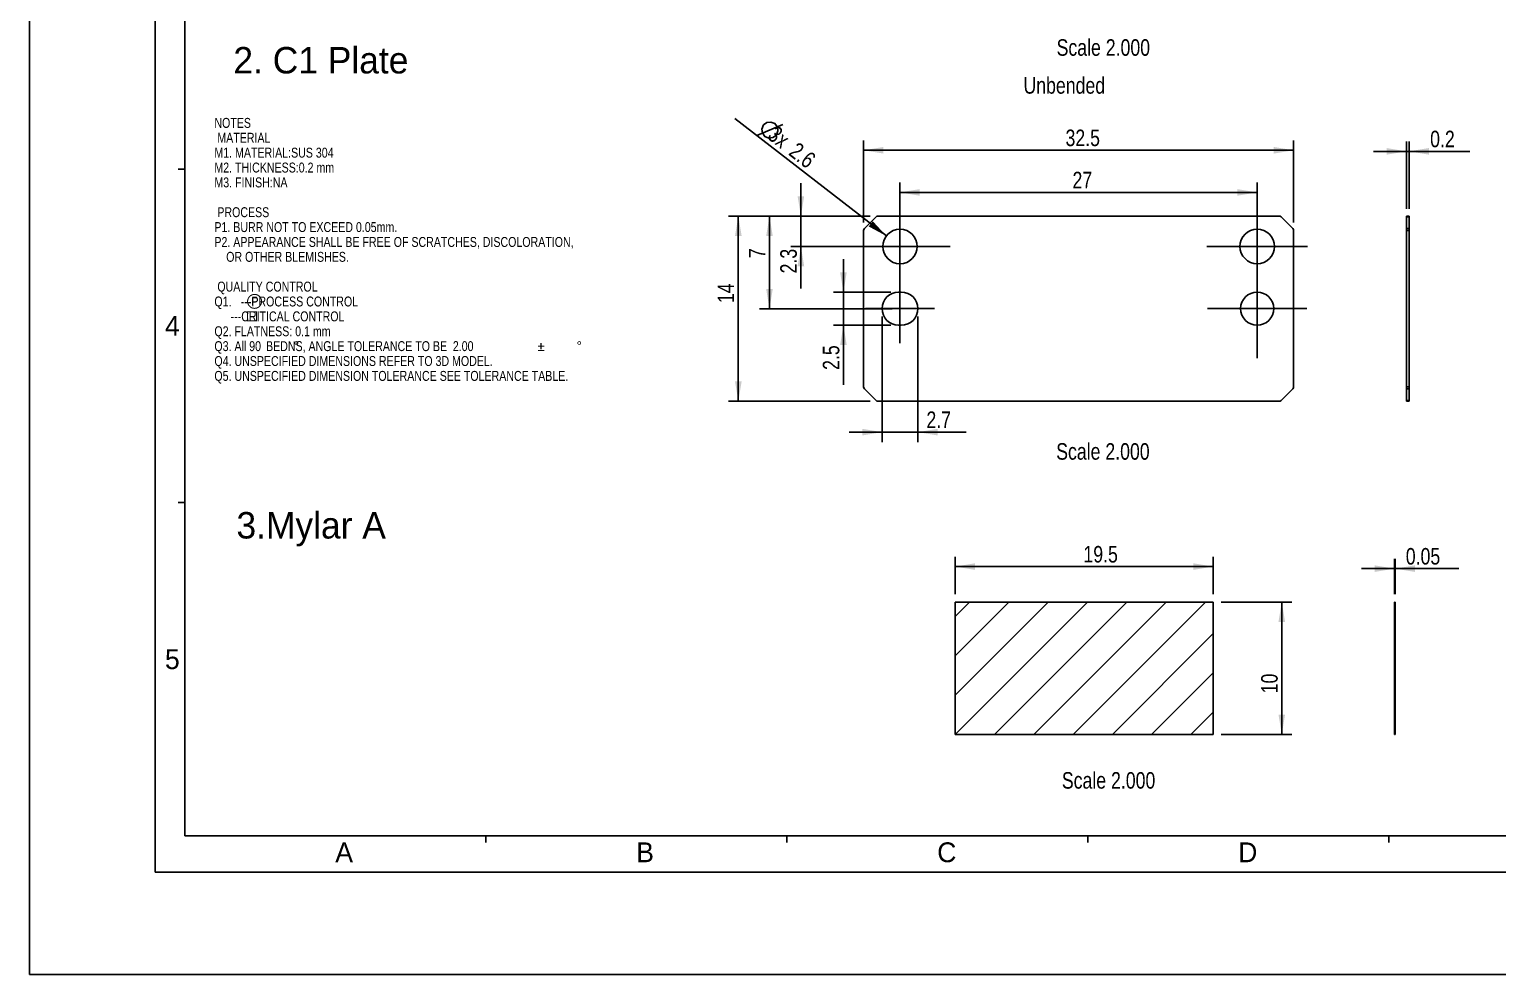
# Model space of a CAD drawing. Header units: millimetres. Extents: x 0 to 420, y 0 to 297.
# Drawn here: x 0 to 222, y 0 to 142.9 of the extents above; entities that cross this region are included whole.
import ezdxf

# ---------------------------------------------------------------- set-up
doc = ezdxf.new("R2010")
doc.units = ezdxf.units.MM
doc.header["$LTSCALE"] = 23.1
doc.linetypes.add('CENTER', pattern=[0.6, 0.375, -0.075, 0.075, -0.075])
doc.layers.get('0').update_dxf_attribs({"linetype": 'CONTINUOUS'})
for name, color, linetype in [('02___PRT_ALL_AXES', 7, 'CONTINUOUS'), ('ASSEM_MEM', 7, 'CONTINUOUS'), ('FEATURE', 7, 'CONTINUOUS')]:
    doc.layers.add(name, color=color, linetype=linetype)
doc.styles.get("Standard").update_dxf_attribs({"font": 'txt', "width": 0.8})
doc.styles.add('TEXTSTYLE_2', font='txt')
doc.styles.add('TEXTSTYLE_9', font='ar_wgl__.ttf')
doc.dimstyles.new('DIMSTYLE_1', dxfattribs={"dimtxt": 2.5, "dimasz": 3, "dimexe": 1.5, "dimexo": 1.2, "dimtad": 1, "dimlfac": 0.5, "dimdsep": 46, "dimtxsty": 'STANDARD', "dimblk": '_FILLED', "dimblk1": '_FILLED', "dimblk2": '_FILLED', "dimcen": 0.09, "dimazin": 2, "dimtp": 0.01, "dimtm": 0.01, "dimtfac": 1, "dimtofl": 0, "dimtmove": 0, "dimatfit": 3, "dimldrblk": '_FILLED', "dimfxl": 1, "dimtolj": 1, "dimarcsym": 0})
doc.dimstyles.new('DIMSTYLE_2', dxfattribs={"dimtxt": 2.5, "dimasz": 3, "dimexe": 1.5, "dimexo": 1.2, "dimtad": 1, "dimlfac": 0.5, "dimdsep": 46, "dimtxsty": 'STANDARD', "dimblk": '_FILLED', "dimblk1": '_FILLED', "dimblk2": '_FILLED', "dimcen": 0.09, "dimazin": 2, "dimtp": 0.01, "dimtm": 0.01, "dimtfac": 1, "dimtofl": 0, "dimtmove": 0, "dimatfit": 1, "dimldrblk": '_FILLED', "dimfxl": 1, "dimtolj": 1, "dimarcsym": 0})

# ---------------------------------------------------------------- blocks, each defined once
blk = doc.blocks.new('_FILLED')
at = {"color": 0, "linetype": 'BYBLOCK'}
blk.add_solid([(0, 0), (-1, 0.167), (-1, -0.167)], dxfattribs=at)
blk = doc.blocks.new('*D0')
at = {"color": 7, "linetype": 'CONTINUOUS'}
for p, q in [((126.12, 113.74), (126.12, 126.15)), ((126.12, 124.65), (158.62, 124.65)), ((191.12, 124.65), (158.62, 124.65)), ((191.12, 113.74), (191.12, 126.15))]:
    blk.add_line(p, q, dxfattribs=at)
at = {"color": 7, "linetype": 'CONTINUOUS', "xscale": 3, "yscale": 3, "zscale": 3, "rotation": 180}
blk.add_blockref('_FILLED', (126.12, 124.65), dxfattribs=at)
at = {"color": 7, "linetype": 'CONTINUOUS', "xscale": 3, "yscale": 3, "zscale": 3}
blk.add_blockref('_FILLED', (191.12, 124.65), dxfattribs=at)
at = {"color": 7, "linetype": 'CONTINUOUS', "insert": (159.25, 127.78), "char_height": 2.5, "width": 8, "attachment_point": 2, "line_spacing_factor": 0.9}
blk.add_mtext('32.5', dxfattribs=at)
blk = doc.blocks.new('*D1')
at = {"color": 7, "linetype": 'CONTINUOUS'}
for p, q in [((127.09, 114.7), (105.68, 114.7)), ((107.18, 114.7), (107.18, 100.7)), ((107.18, 86.7), (107.18, 100.7)), ((127.09, 86.7), (105.68, 86.7))]:
    blk.add_line(p, q, dxfattribs=at)
at = {"color": 7, "linetype": 'CONTINUOUS', "xscale": 3, "yscale": 3, "zscale": 3}
for p, rotation in [((107.18, 114.7), 90), ((107.18, 86.7), 270)]:
    blk.add_blockref('_FILLED', p, dxfattribs=dict(at, rotation=rotation))
at = {"color": 7, "linetype": 'CONTINUOUS', "insert": (104.05, 103.03), "char_height": 2.5, "width": 4, "attachment_point": 2, "rotation": 90, "line_spacing_factor": 0.9}
blk.add_mtext('14', dxfattribs=at)
blk = doc.blocks.new('*D2')
at = {"color": 7, "linetype": 'CONTINUOUS'}
for p, q in [((131.62, 111.3), (131.62, 119.78)), ((131.62, 118.28), (158.62, 118.28)), ((185.62, 118.28), (158.62, 118.28)), ((185.62, 111.3), (185.62, 119.78))]:
    blk.add_line(p, q, dxfattribs=at)
at = {"color": 7, "linetype": 'CONTINUOUS', "xscale": 3, "yscale": 3, "zscale": 3, "rotation": 180}
blk.add_blockref('_FILLED', (131.62, 118.28), dxfattribs=at)
at = {"color": 7, "linetype": 'CONTINUOUS', "xscale": 3, "yscale": 3, "zscale": 3}
blk.add_blockref('_FILLED', (185.62, 118.28), dxfattribs=at)
at = {"color": 7, "linetype": 'CONTINUOUS', "insert": (159.19, 121.4), "char_height": 2.5, "width": 4, "attachment_point": 2, "line_spacing_factor": 0.9}
blk.add_mtext('27', dxfattribs=at)
blk = doc.blocks.new('*D3')
at = {"color": 7, "linetype": 'CONTINUOUS'}
for p, q in [((116.64, 114.7), (116.64, 119.7)), ((116.64, 119.7), (116.64, 112.4)), ((127.09, 114.7), (115.14, 114.7)), ((116.64, 103.75), (116.64, 112.4)), ((130.42, 110.1), (115.14, 110.1)), ((116.64, 110.1), (116.64, 103.75))]:
    blk.add_line(p, q, dxfattribs=at)
at = {"color": 7, "linetype": 'CONTINUOUS', "xscale": 3, "yscale": 3, "zscale": 3}
for p, rotation in [((116.64, 114.7), 270), ((116.64, 110.1), 90)]:
    blk.add_blockref('_FILLED', p, dxfattribs=dict(at, rotation=rotation))
at = {"color": 7, "linetype": 'CONTINUOUS', "insert": (113.52, 109.75), "char_height": 2.5, "width": 6, "attachment_point": 3, "rotation": 90, "line_spacing_factor": 0.9}
blk.add_mtext('2.3', dxfattribs=at)
blk = doc.blocks.new('*D4')
at = {"color": 7, "linetype": 'CONTINUOUS'}
for p, q in [((208.19, 124.49), (203.19, 124.49)), ((203.19, 124.49), (208.39, 124.49)), ((208.19, 115.79), (208.19, 125.99)), ((217.77, 124.49), (208.39, 124.49)), ((208.59, 115.79), (208.59, 125.99)), ((208.59, 124.49), (217.77, 124.49))]:
    blk.add_line(p, q, dxfattribs=at)
at = {"color": 7, "linetype": 'CONTINUOUS', "xscale": 3, "yscale": 3, "zscale": 3}
blk.add_blockref('_FILLED', (208.19, 124.49), dxfattribs=at)
at = {"color": 7, "linetype": 'CONTINUOUS', "xscale": 3, "yscale": 3, "zscale": 3, "rotation": 180}
blk.add_blockref('_FILLED', (208.59, 124.49), dxfattribs=at)
at = {"color": 7, "linetype": 'CONTINUOUS', "insert": (211.77, 127.61), "char_height": 2.5, "width": 6, "attachment_point": 1, "line_spacing_factor": 0.9}
blk.add_mtext('0.2', dxfattribs=at)
blk = doc.blocks.new('*D8')
at = {"color": 7, "linetype": 'CONTINUOUS'}
blk.add_line((129.57, 111.69), (106.65, 129.45), dxfattribs=at)
at = {"color": 7, "linetype": 'CONTINUOUS', "xscale": 3, "yscale": 3, "zscale": 3, "rotation": 322.2318163627}
blk.add_blockref('_FILLED', (129.57, 111.69), dxfattribs=at)
at = {"color": 7, "linetype": 'CONTINUOUS', "insert": (119.11, 123.75), "char_height": 2.5, "width": 20, "attachment_point": 3, "rotation": 322.2318, "line_spacing_factor": 0.9}
blk.add_mtext('3x{\\ftxt;\\W0.0001;\\H0.0001;\\~}{\\ftxt;\\W1.3333333333;\\H2.5; }{\\ftxt;\\W0.0001;\\H0.0001;\\~}2.6', dxfattribs=at)
blk = doc.blocks.new('*D9')
at = {"color": 7, "linetype": 'CONTINUOUS'}
for p, q in [((123.07, 103.2), (123.07, 108.2)), ((123.07, 108.2), (123.07, 100.7)), ((130.22, 103.2), (121.57, 103.2)), ((123.07, 89.16), (123.07, 100.7)), ((130.22, 98.2), (121.57, 98.2)), ((123.07, 98.2), (123.07, 89.16))]:
    blk.add_line(p, q, dxfattribs=at)
at = {"color": 7, "linetype": 'CONTINUOUS', "xscale": 3, "yscale": 3, "zscale": 3}
for p, rotation in [((123.07, 103.2), 270), ((123.07, 98.2), 90)]:
    blk.add_blockref('_FILLED', p, dxfattribs=dict(at, rotation=rotation))
at = {"color": 7, "linetype": 'CONTINUOUS', "insert": (119.95, 95.16), "char_height": 2.5, "width": 6, "attachment_point": 3, "rotation": 90, "line_spacing_factor": 0.9}
blk.add_mtext('2.5', dxfattribs=at)
blk = doc.blocks.new('*D10')
at = {"color": 7, "linetype": 'CONTINUOUS'}
for p, q in [((128.92, 99.5), (128.92, 80.53)), ((134.32, 99.5), (134.32, 80.53)), ((128.92, 82.03), (123.92, 82.03)), ((123.92, 82.03), (131.62, 82.03)), ((141.62, 82.03), (131.62, 82.03)), ((134.32, 82.03), (141.62, 82.03))]:
    blk.add_line(p, q, dxfattribs=at)
at = {"color": 7, "linetype": 'CONTINUOUS', "xscale": 3, "yscale": 3, "zscale": 3}
blk.add_blockref('_FILLED', (128.92, 82.03), dxfattribs=at)
at = {"color": 7, "linetype": 'CONTINUOUS', "xscale": 3, "yscale": 3, "zscale": 3, "rotation": 180}
blk.add_blockref('_FILLED', (134.32, 82.03), dxfattribs=at)
at = {"color": 7, "linetype": 'CONTINUOUS', "insert": (135.62, 85.16), "char_height": 2.5, "width": 6, "attachment_point": 1, "line_spacing_factor": 0.9}
blk.add_mtext('2.7', dxfattribs=at)
blk = doc.blocks.new('*D12')
at = {"color": 7, "linetype": 'CONTINUOUS'}
for p, q in [((127.09, 114.7), (110.39, 114.7)), ((111.89, 114.7), (111.89, 107.7)), ((111.89, 100.7), (111.89, 107.7)), ((130.42, 100.7), (110.39, 100.7))]:
    blk.add_line(p, q, dxfattribs=at)
at = {"color": 7, "linetype": 'CONTINUOUS', "xscale": 3, "yscale": 3, "zscale": 3}
for p, rotation in [((111.89, 114.7), 90), ((111.89, 100.7), 270)]:
    blk.add_blockref('_FILLED', p, dxfattribs=dict(at, rotation=rotation))
at = {"color": 7, "linetype": 'CONTINUOUS', "insert": (108.77, 109.09), "char_height": 2.5, "width": 2, "attachment_point": 2, "rotation": 90, "line_spacing_factor": 0.9}
blk.add_mtext('7', dxfattribs=at)
blk = doc.blocks.new('*D18')
at = {"color": 7, "linetype": 'CONTINUOUS'}
for p, q in [((139.97, 57.53), (139.97, 63.2)), ((178.97, 57.53), (178.97, 63.2)), ((139.97, 61.7), (159.47, 61.7)), ((178.97, 61.7), (159.47, 61.7))]:
    blk.add_line(p, q, dxfattribs=at)
at = {"color": 7, "linetype": 'CONTINUOUS', "xscale": 3, "yscale": 3, "zscale": 3, "rotation": 180}
blk.add_blockref('_FILLED', (139.97, 61.7), dxfattribs=at)
at = {"color": 7, "linetype": 'CONTINUOUS', "xscale": 3, "yscale": 3, "zscale": 3}
blk.add_blockref('_FILLED', (178.97, 61.7), dxfattribs=at)
at = {"color": 7, "linetype": 'CONTINUOUS', "insert": (161.96, 64.82), "char_height": 2.5, "width": 8, "attachment_point": 2, "line_spacing_factor": 0.9}
blk.add_mtext('19.5', dxfattribs=at)
blk = doc.blocks.new('*D19')
at = {"color": 7, "linetype": 'CONTINUOUS'}
for p, q in [((180.17, 56.33), (190.84, 56.33)), ((189.34, 56.33), (189.34, 46.33)), ((189.34, 36.33), (189.34, 46.33)), ((180.17, 36.33), (190.84, 36.33))]:
    blk.add_line(p, q, dxfattribs=at)
at = {"color": 7, "linetype": 'CONTINUOUS', "xscale": 3, "yscale": 3, "zscale": 3}
for p, rotation in [((189.34, 56.33), 90), ((189.34, 36.33), 270)]:
    blk.add_blockref('_FILLED', p, dxfattribs=dict(at, rotation=rotation))
at = {"color": 7, "linetype": 'CONTINUOUS', "insert": (186.22, 44.03), "char_height": 2.5, "width": 4, "attachment_point": 2, "rotation": 90, "line_spacing_factor": 0.9}
blk.add_mtext('10', dxfattribs=at)
blk = doc.blocks.new('*D20')
at = {"color": 7, "linetype": 'CONTINUOUS'}
for p, q in [((206.38, 57.53), (206.38, 62.89)), ((206.48, 57.53), (206.48, 62.89)), ((206.38, 61.39), (201.38, 61.39)), ((201.38, 61.39), (206.43, 61.39)), ((216.09, 61.39), (206.43, 61.39)), ((206.48, 61.39), (216.09, 61.39))]:
    blk.add_line(p, q, dxfattribs=at)
at = {"color": 7, "linetype": 'CONTINUOUS', "xscale": 3, "yscale": 3, "zscale": 3}
blk.add_blockref('_FILLED', (206.38, 61.39), dxfattribs=at)
at = {"color": 7, "linetype": 'CONTINUOUS', "xscale": 3, "yscale": 3, "zscale": 3, "rotation": 180}
blk.add_blockref('_FILLED', (206.48, 61.39), dxfattribs=at)
at = {"color": 7, "linetype": 'CONTINUOUS', "insert": (208.09, 64.51), "char_height": 2.5, "width": 8, "attachment_point": 1, "line_spacing_factor": 0.9}
blk.add_mtext('0.05', dxfattribs=at)

msp = doc.modelspace()

# ---------------------------------------------------------------- linework, layer by layer
at = {"color": 7, "linetype": 'CONTINUOUS'}
for p, q in [((0, 0), (0, 297)), ((19, 15.5), (19, 281.5)), ((23.5, 276), (23.5, 21)), ((109.981, 126.869), (113.924, 128.558)), ((23.5, 121.8), (22.5, 121.8)), ((23.5, 71.4), (22.5, 71.4)), ((396, 21), (23.5, 21)), ((69, 21), (69, 20)), ((114.5, 21), (114.5, 20)), ((160, 21), (160, 20)), ((205.5, 21), (205.5, 20)), ((401, 15.5), (19, 15.5)), ((0, 0), (420, 0))]:
    msp.add_line(p, q, dxfattribs=at)
msp.add_lwpolyline([(110.964, 128.479), (111.512, 128.846), (112.096, 128.92), (112.718, 128.702), (113.084, 128.154), (113.159, 127.57), (112.941, 126.948), (112.393, 126.582), (111.808, 126.507), (111.187, 126.726), (110.82, 127.273), (110.746, 127.858), (110.964, 128.479)], dxfattribs=at)
for points in [[(32.959, 102.093), (32.981, 102.159), (33.145, 102.17)], [(32.959, 102.093), (33.145, 102.17), (33.101, 102.049)], [(33.145, 102.17), (32.981, 102.159), (33.003, 102.235)], [(33.2, 102.29), (33.003, 102.235), (33.036, 102.301)], [(33.003, 102.235), (33.2, 102.29), (33.145, 102.17)], [(33.036, 102.301), (33.068, 102.367), (33.276, 102.4)], [(33.036, 102.301), (33.276, 102.4), (33.2, 102.29)], [(33.353, 102.487), (33.276, 102.4), (33.068, 102.367)], [(33.353, 102.487), (33.068, 102.367), (33.156, 102.487)], [(33.452, 102.575), (33.156, 102.487), (33.254, 102.597)], [(33.156, 102.487), (33.452, 102.575), (33.353, 102.487)], [(33.561, 102.64), (33.254, 102.597), (33.364, 102.695)], [(33.254, 102.597), (33.561, 102.64), (33.452, 102.575)], [(33.922, 102.772), (33.364, 102.695), (33.484, 102.783)], [(33.922, 102.772), (33.791, 102.75), (33.364, 102.695)], [(33.791, 102.75), (33.671, 102.706), (33.364, 102.695)], [(33.364, 102.695), (33.671, 102.706), (33.561, 102.64)], [(34.546, 102.816), (33.484, 102.783), (33.55, 102.816)], [(34.054, 102.783), (33.484, 102.783), (34.546, 102.816)], [(33.484, 102.783), (34.054, 102.783), (33.922, 102.772)], [(34.481, 102.849), (33.55, 102.816), (33.616, 102.849)], [(33.55, 102.816), (34.481, 102.849), (34.546, 102.816)], [(34.415, 102.87), (33.616, 102.849), (33.681, 102.87)], [(33.616, 102.849), (34.415, 102.87), (34.481, 102.849)], [(33.66, 102.411), (34.119, 102.411), (33.824, 102.268)], [(33.824, 102.268), (33.66, 101.195), (33.66, 102.411)], [(33.824, 102.268), (33.824, 101.83), (33.66, 101.195)], [(34.349, 102.892), (33.681, 102.87), (33.758, 102.892)], [(33.681, 102.87), (34.349, 102.892), (34.415, 102.87)], [(34.273, 102.914), (33.758, 102.892), (33.824, 102.914)], [(33.758, 102.892), (34.273, 102.914), (34.349, 102.892)], [(34.13, 102.925), (34.196, 102.925), (33.824, 102.914)], [(33.977, 102.925), (34.13, 102.925), (33.824, 102.914)], [(33.977, 102.925), (33.824, 102.914), (33.9, 102.925)], [(33.824, 102.914), (34.196, 102.925), (34.273, 102.914)], [(34.119, 102.411), (34.196, 102.4), (33.824, 102.268)], [(34.262, 102.4), (34.317, 102.389), (33.824, 102.268)], [(34.196, 102.4), (34.262, 102.4), (33.824, 102.268)], [(34.317, 102.389), (34.371, 102.378), (33.824, 102.268)], [(34.371, 102.378), (34.415, 102.356), (33.824, 102.268)], [(34.415, 102.356), (34.47, 102.323), (33.824, 102.268)], [(34.13, 102.268), (33.824, 102.268), (34.47, 102.323)], [(33.977, 102.925), (34.054, 102.936), (34.13, 102.925)], [(34.054, 102.783), (34.546, 102.816), (34.612, 102.783)], [(34.612, 102.783), (34.185, 102.772), (34.054, 102.783)], [(34.185, 102.268), (34.13, 102.268), (34.47, 102.323)], [(34.306, 102.75), (34.185, 102.772), (34.612, 102.783)], [(34.185, 102.268), (34.47, 102.323), (34.514, 102.268)], [(34.514, 102.268), (34.229, 102.257), (34.185, 102.268)], [(34.295, 102.246), (34.229, 102.257), (34.514, 102.268)], [(34.327, 102.235), (34.295, 102.246), (34.514, 102.268)], [(34.426, 102.706), (34.306, 102.75), (34.612, 102.783)], [(34.349, 102.213), (34.327, 102.235), (34.514, 102.268)], [(34.349, 102.213), (34.514, 102.268), (34.557, 102.213)], [(34.557, 102.213), (34.382, 102.181), (34.349, 102.213)], [(34.404, 102.137), (34.382, 102.181), (34.557, 102.213)], [(34.404, 102.137), (34.557, 102.213), (34.579, 102.137)], [(34.579, 102.137), (34.415, 102.104), (34.404, 102.137)], [(34.415, 102.06), (34.415, 102.104), (34.579, 102.137)], [(34.415, 102.06), (34.579, 102.137), (34.579, 102.06)], [(34.426, 102.706), (34.612, 102.783), (34.744, 102.695)], [(34.744, 102.695), (34.536, 102.64), (34.426, 102.706)], [(34.536, 102.64), (34.744, 102.695), (34.853, 102.597)], [(34.853, 102.597), (34.645, 102.575), (34.536, 102.64)], [(34.744, 102.487), (34.645, 102.575), (34.853, 102.597)], [(34.744, 102.487), (34.853, 102.597), (34.941, 102.487)], [(34.941, 102.487), (34.82, 102.4), (34.744, 102.487)], [(34.82, 102.4), (34.941, 102.487), (35.028, 102.367)], [(35.028, 102.367), (34.897, 102.29), (34.82, 102.4)], [(35.028, 102.367), (35.061, 102.301), (34.897, 102.29)], [(34.897, 102.29), (35.061, 102.301), (35.094, 102.235)], [(35.094, 102.235), (34.952, 102.17), (34.897, 102.29)], [(34.952, 102.17), (35.094, 102.235), (35.127, 102.159)], [(35.127, 102.159), (34.995, 102.049), (34.952, 102.17)], [(35.127, 102.159), (35.149, 102.093), (34.995, 102.049)], [(33.079, 101.929), (32.915, 101.874), (32.926, 101.951)], [(32.915, 101.797), (32.915, 101.874), (33.079, 101.929)], [(32.915, 101.797), (33.079, 101.929), (33.068, 101.797)], [(33.068, 101.797), (32.926, 101.644), (32.915, 101.797)], [(32.915, 100.303), (34.426, 100.303), (33.068, 100.15)], [(33.068, 100.15), (32.915, 98.792), (32.915, 100.303)], [(33.068, 100.15), (33.068, 98.934), (32.915, 98.792)], [(32.926, 101.951), (32.937, 102.027), (33.101, 102.049)], [(32.926, 101.951), (33.101, 102.049), (33.079, 101.929)], [(33.068, 101.797), (33.079, 101.666), (32.926, 101.644)], [(32.926, 101.644), (33.079, 101.666), (33.101, 101.546)], [(33.101, 101.546), (32.959, 101.502), (32.926, 101.644)], [(33.101, 102.049), (32.937, 102.027), (32.959, 102.093)], [(32.959, 101.502), (33.101, 101.546), (33.145, 101.425)], [(33.145, 101.425), (33.003, 101.359), (32.959, 101.502)], [(33.003, 101.359), (33.145, 101.425), (33.2, 101.305)], [(33.2, 101.305), (33.068, 101.228), (33.003, 101.359)], [(33.068, 101.228), (33.2, 101.305), (33.276, 101.195)], [(33.276, 101.195), (33.156, 101.108), (33.068, 101.228)], [(34.273, 100.15), (33.068, 100.15), (34.426, 100.303)], [(33.156, 101.108), (33.276, 101.195), (33.353, 101.108)], [(33.353, 101.108), (33.254, 101.009), (33.156, 101.108)], [(33.353, 101.108), (33.452, 101.031), (33.254, 101.009)], [(33.254, 101.009), (33.452, 101.031), (33.561, 100.954)], [(33.561, 100.954), (33.364, 100.911), (33.254, 101.009)], [(33.364, 100.911), (33.561, 100.954), (33.671, 100.9)], [(33.671, 100.9), (33.484, 100.823), (33.364, 100.911)], [(33.671, 100.9), (33.791, 100.856), (33.484, 100.823)], [(33.791, 100.856), (33.922, 100.834), (33.484, 100.823)], [(33.484, 100.823), (33.922, 100.834), (34.054, 100.823)], [(34.054, 100.823), (33.55, 100.79), (33.484, 100.823)], [(34.054, 100.823), (34.612, 100.823), (33.55, 100.79)], [(33.55, 100.79), (34.612, 100.823), (34.546, 100.79)], [(34.546, 100.79), (33.616, 100.757), (33.55, 100.79)], [(33.616, 100.757), (34.546, 100.79), (34.481, 100.757)], [(34.481, 100.757), (33.681, 100.735), (33.616, 100.757)], [(33.824, 101.83), (33.824, 101.688), (33.66, 101.195)], [(33.66, 101.195), (33.824, 101.688), (33.824, 101.195)], [(33.681, 100.735), (34.481, 100.757), (34.415, 100.735)], [(34.415, 100.735), (33.758, 100.713), (33.681, 100.735)], [(33.758, 100.713), (34.415, 100.735), (34.349, 100.713)], [(34.349, 100.713), (33.824, 100.692), (33.758, 100.713)], [(34.207, 101.83), (34.492, 101.797), (33.824, 101.688)], [(34.13, 101.83), (34.207, 101.83), (33.824, 101.688)], [(33.824, 101.83), (34.13, 101.83), (33.824, 101.688)], [(34.492, 101.797), (34.459, 101.765), (33.824, 101.688)], [(34.459, 101.765), (34.426, 101.743), (33.824, 101.688)], [(34.426, 101.743), (34.382, 101.721), (33.824, 101.688)], [(34.382, 101.721), (34.338, 101.71), (33.824, 101.688)], [(34.338, 101.71), (34.295, 101.699), (33.824, 101.688)], [(34.13, 101.688), (33.824, 101.688), (34.295, 101.699)], [(33.824, 100.692), (34.349, 100.713), (34.273, 100.692)], [(34.273, 100.692), (33.9, 100.681), (33.824, 100.692)], [(33.977, 100.681), (33.9, 100.681), (34.273, 100.692)], [(34.13, 100.681), (33.977, 100.681), (34.273, 100.692)], [(34.13, 100.681), (34.054, 100.67), (33.977, 100.681)], [(34.612, 100.823), (34.054, 100.823), (34.185, 100.834)], [(34.196, 101.688), (34.13, 101.688), (34.295, 101.699)], [(34.13, 100.681), (34.273, 100.692), (34.196, 100.681)], [(34.185, 100.834), (34.306, 100.856), (34.744, 100.911)], [(34.185, 100.834), (34.744, 100.911), (34.612, 100.823)], [(34.196, 101.688), (34.295, 101.699), (34.251, 101.688)], [(34.207, 101.83), (34.262, 101.841), (34.536, 101.852)], [(34.207, 101.83), (34.536, 101.852), (34.492, 101.797)], [(34.536, 101.852), (34.262, 101.841), (34.306, 101.852)], [(34.273, 98.934), (34.273, 100.15), (34.426, 100.303)], [(34.273, 98.934), (34.426, 100.303), (34.426, 98.792)], [(34.306, 101.852), (34.349, 101.885), (34.557, 101.918)], [(34.306, 101.852), (34.557, 101.918), (34.536, 101.852)], [(34.306, 100.856), (34.426, 100.9), (34.744, 100.911)], [(34.349, 101.885), (34.382, 101.907), (34.557, 101.918)], [(34.557, 101.918), (34.382, 101.907), (34.404, 101.951)], [(34.579, 101.984), (34.404, 101.951), (34.415, 102.005)], [(34.404, 101.951), (34.579, 101.984), (34.557, 101.918)], [(34.579, 102.06), (34.415, 102.005), (34.415, 102.06)], [(34.415, 102.005), (34.579, 102.06), (34.579, 101.984)], [(34.744, 100.911), (34.426, 100.9), (34.536, 100.954)], [(34.853, 101.009), (34.536, 100.954), (34.645, 101.031)], [(34.536, 100.954), (34.853, 101.009), (34.744, 100.911)], [(34.941, 101.108), (34.645, 101.031), (34.744, 101.108)], [(34.645, 101.031), (34.941, 101.108), (34.853, 101.009)], [(34.744, 101.108), (34.82, 101.195), (35.028, 101.228)], [(34.744, 101.108), (35.028, 101.228), (34.941, 101.108)], [(35.061, 101.294), (34.82, 101.195), (34.897, 101.305)], [(35.061, 101.294), (35.028, 101.228), (34.82, 101.195)], [(35.094, 101.359), (34.897, 101.305), (34.952, 101.425)], [(34.897, 101.305), (35.094, 101.359), (35.061, 101.294)], [(35.149, 101.502), (34.952, 101.425), (34.995, 101.546)], [(35.149, 101.502), (35.127, 101.436), (34.952, 101.425)], [(34.952, 101.425), (35.127, 101.436), (35.094, 101.359)], [(34.995, 102.049), (35.149, 102.093), (35.16, 102.027)], [(35.16, 102.027), (35.017, 101.929), (34.995, 102.049)], [(35.171, 101.644), (34.995, 101.546), (35.017, 101.666)], [(35.171, 101.644), (35.16, 101.578), (34.995, 101.546)], [(34.995, 101.546), (35.16, 101.578), (35.149, 101.502)], [(35.16, 102.027), (35.171, 101.951), (35.017, 101.929)], [(35.017, 101.929), (35.171, 101.951), (35.181, 101.874)], [(35.181, 101.874), (35.028, 101.797), (35.017, 101.929)], [(35.181, 101.797), (35.181, 101.721), (35.017, 101.666)], [(35.181, 101.797), (35.017, 101.666), (35.028, 101.797)], [(35.017, 101.666), (35.181, 101.721), (35.171, 101.644)], [(35.028, 101.797), (35.181, 101.874), (35.181, 101.797)], [(33.068, 98.934), (34.273, 98.934), (32.915, 98.792)], [(34.426, 98.792), (32.915, 98.792), (34.273, 98.934)], [(40.214, 95.551), (40.093, 95.507), (40.104, 95.584)], [(40.093, 95.507), (40.214, 95.551), (40.203, 95.507)], [(40.203, 95.507), (40.104, 95.431), (40.093, 95.507)], [(40.29, 95.65), (40.257, 95.628), (40.104, 95.584)], [(40.29, 95.65), (40.104, 95.584), (40.137, 95.65)], [(40.257, 95.628), (40.225, 95.595), (40.104, 95.584)], [(40.104, 95.584), (40.225, 95.595), (40.214, 95.551)], [(40.203, 95.507), (40.214, 95.463), (40.104, 95.431)], [(40.104, 95.431), (40.214, 95.463), (40.225, 95.42)], [(40.378, 95.682), (40.137, 95.65), (40.181, 95.704)], [(40.378, 95.682), (40.334, 95.672), (40.137, 95.65)], [(40.137, 95.65), (40.334, 95.672), (40.29, 95.65)], [(40.52, 95.748), (40.181, 95.704), (40.236, 95.748)], [(40.181, 95.704), (40.52, 95.748), (40.575, 95.704)], [(40.181, 95.704), (40.575, 95.704), (40.378, 95.682)], [(40.444, 95.781), (40.236, 95.748), (40.301, 95.781)], [(40.236, 95.748), (40.444, 95.781), (40.52, 95.748)], [(40.301, 95.781), (40.378, 95.792), (40.444, 95.781)], [(40.422, 95.672), (40.378, 95.682), (40.575, 95.704)], [(40.454, 95.65), (40.422, 95.672), (40.575, 95.704)], [(40.454, 95.65), (40.575, 95.704), (40.619, 95.65)], [(40.619, 95.65), (40.498, 95.628), (40.454, 95.65)], [(40.52, 95.595), (40.498, 95.628), (40.619, 95.65)], [(40.52, 95.595), (40.619, 95.65), (40.641, 95.584)], [(40.641, 95.584), (40.542, 95.551), (40.52, 95.595)], [(40.641, 95.431), (40.52, 95.42), (40.542, 95.463)], [(40.542, 95.507), (40.542, 95.551), (40.641, 95.584)], [(40.542, 95.507), (40.641, 95.584), (40.652, 95.507)], [(40.652, 95.507), (40.542, 95.463), (40.542, 95.507)], [(40.542, 95.463), (40.652, 95.507), (40.641, 95.431)], [(77.443, 95.529), (77.268, 95.124), (77.268, 95.529)], [(77.268, 95.124), (77.443, 95.529), (77.443, 95.124)], [(82.97, 95.551), (82.849, 95.507), (82.86, 95.584)], [(82.849, 95.507), (82.97, 95.551), (82.959, 95.507)], [(82.959, 95.507), (82.86, 95.431), (82.849, 95.507)], [(83.046, 95.65), (83.013, 95.628), (82.86, 95.584)], [(83.046, 95.65), (82.86, 95.584), (82.893, 95.65)], [(83.013, 95.628), (82.981, 95.595), (82.86, 95.584)], [(82.86, 95.584), (82.981, 95.595), (82.97, 95.551)], [(82.959, 95.507), (82.97, 95.463), (82.86, 95.431)], [(82.86, 95.431), (82.97, 95.463), (82.981, 95.42)], [(83.134, 95.682), (82.893, 95.65), (82.937, 95.704)], [(83.134, 95.682), (83.09, 95.672), (82.893, 95.65)], [(82.893, 95.65), (83.09, 95.672), (83.046, 95.65)], [(83.276, 95.748), (82.937, 95.704), (82.992, 95.748)], [(82.937, 95.704), (83.276, 95.748), (83.331, 95.704)], [(82.937, 95.704), (83.331, 95.704), (83.134, 95.682)], [(83.2, 95.781), (82.992, 95.748), (83.057, 95.781)], [(82.992, 95.748), (83.2, 95.781), (83.276, 95.748)], [(83.057, 95.781), (83.134, 95.792), (83.2, 95.781)], [(83.178, 95.672), (83.134, 95.682), (83.331, 95.704)], [(83.211, 95.65), (83.178, 95.672), (83.331, 95.704)], [(83.211, 95.65), (83.331, 95.704), (83.375, 95.65)], [(83.375, 95.65), (83.254, 95.628), (83.211, 95.65)], [(83.276, 95.595), (83.254, 95.628), (83.375, 95.65)], [(83.276, 95.595), (83.375, 95.65), (83.397, 95.584)], [(83.397, 95.584), (83.298, 95.551), (83.276, 95.595)], [(83.397, 95.431), (83.276, 95.42), (83.298, 95.463)], [(83.298, 95.507), (83.298, 95.551), (83.397, 95.584)], [(83.298, 95.507), (83.397, 95.584), (83.408, 95.507)], [(83.408, 95.507), (83.298, 95.463), (83.298, 95.507)], [(83.298, 95.463), (83.408, 95.507), (83.397, 95.431)], [(40.225, 95.42), (40.137, 95.365), (40.104, 95.431)], [(40.225, 95.42), (40.257, 95.387), (40.137, 95.365)], [(40.137, 95.365), (40.257, 95.387), (40.29, 95.365)], [(40.29, 95.365), (40.181, 95.31), (40.137, 95.365)], [(40.29, 95.365), (40.334, 95.343), (40.181, 95.31)], [(40.181, 95.31), (40.422, 95.343), (40.619, 95.365)], [(40.181, 95.31), (40.619, 95.365), (40.575, 95.31)], [(40.378, 95.343), (40.422, 95.343), (40.181, 95.31)], [(40.334, 95.343), (40.378, 95.343), (40.181, 95.31)], [(40.575, 95.31), (40.236, 95.266), (40.181, 95.31)], [(40.236, 95.266), (40.575, 95.31), (40.509, 95.266)], [(40.509, 95.266), (40.301, 95.234), (40.236, 95.266)], [(40.378, 95.234), (40.301, 95.234), (40.509, 95.266)], [(40.378, 95.234), (40.509, 95.266), (40.444, 95.234)], [(40.619, 95.365), (40.422, 95.343), (40.454, 95.365)], [(40.454, 95.365), (40.498, 95.387), (40.641, 95.431)], [(40.454, 95.365), (40.641, 95.431), (40.619, 95.365)], [(40.498, 95.387), (40.52, 95.42), (40.641, 95.431)], [(77.443, 95.124), (77.848, 95.124), (76.874, 94.949)], [(77.268, 95.124), (77.443, 95.124), (76.874, 94.949)], [(77.268, 95.124), (76.874, 94.949), (76.874, 95.124)], [(77.268, 94.949), (76.874, 94.949), (77.848, 95.124)], [(77.848, 94.456), (76.874, 94.292), (76.874, 94.456)], [(76.874, 94.292), (77.848, 94.456), (77.848, 94.292)], [(77.443, 94.949), (77.268, 94.949), (77.848, 95.124)], [(77.443, 94.949), (77.268, 94.555), (77.268, 94.949)], [(77.268, 94.555), (77.443, 94.949), (77.443, 94.555)], [(77.443, 94.949), (77.848, 95.124), (77.848, 94.949)], [(82.981, 95.42), (82.893, 95.365), (82.86, 95.431)], [(82.981, 95.42), (83.013, 95.387), (82.893, 95.365)], [(82.893, 95.365), (83.013, 95.387), (83.046, 95.365)], [(83.046, 95.365), (82.937, 95.31), (82.893, 95.365)], [(83.046, 95.365), (83.09, 95.343), (82.937, 95.31)], [(82.937, 95.31), (83.178, 95.343), (83.375, 95.365)], [(82.937, 95.31), (83.375, 95.365), (83.331, 95.31)], [(83.134, 95.343), (83.178, 95.343), (82.937, 95.31)], [(83.09, 95.343), (83.134, 95.343), (82.937, 95.31)], [(83.331, 95.31), (82.992, 95.266), (82.937, 95.31)], [(82.992, 95.266), (83.331, 95.31), (83.265, 95.266)], [(83.265, 95.266), (83.057, 95.234), (82.992, 95.266)], [(83.134, 95.234), (83.057, 95.234), (83.265, 95.266)], [(83.134, 95.234), (83.265, 95.266), (83.2, 95.234)], [(83.375, 95.365), (83.178, 95.343), (83.211, 95.365)], [(83.211, 95.365), (83.254, 95.387), (83.397, 95.431)], [(83.211, 95.365), (83.397, 95.431), (83.375, 95.365)], [(83.254, 95.387), (83.276, 95.42), (83.397, 95.431)]]:
    msp.add_solid(points, dxfattribs=at)
at = {"layer": '02___PRT_ALL_AXES', "color": 7, "linetype": 'CENTER'}
for p, q in [((185.621, 110.103), (185.621, 117.703)), ((185.621, 110.103), (178.021, 110.103)), ((185.621, 110.103), (193.221, 110.103)), ((185.621, 110.103), (185.621, 102.503)), ((131.621, 100.703), (131.621, 105.903)), ((185.621, 100.703), (185.621, 102.503)), ((131.621, 100.703), (126.421, 100.703)), ((131.621, 100.703), (131.621, 95.503)), ((131.621, 100.703), (136.821, 100.703)), ((185.621, 100.703), (178.121, 100.703)), ((185.621, 100.703), (193.121, 100.703)), ((185.621, 100.703), (185.621, 93.203))]:
    msp.add_line(p, q, dxfattribs=at)
at = {"layer": 'ASSEM_MEM', "color": 7, "linetype": 'CONTINUOUS'}
for p, q in [((128.004, 114.585), (126.238, 112.82)), ((188.955, 114.703), (128.287, 114.703)), ((191.004, 112.82), (189.238, 114.585)), ((208.191, 86.703), (208.191, 114.703)), ((208.191, 114.703), (208.591, 114.703)), ((208.191, 114.585), (208.591, 114.585)), ((208.591, 86.703), (208.591, 114.703)), ((126.121, 112.537), (126.121, 88.868)), ((191.121, 88.868), (191.121, 112.537)), ((208.591, 112.82), (208.191, 112.82)), ((208.591, 112.537), (208.191, 112.537)), ((131.421, 103.203), (131.821, 103.203)), ((131.821, 98.203), (131.421, 98.203)), ((208.191, 88.868), (208.591, 88.868)), ((126.238, 88.585), (128.004, 86.82)), ((128.287, 86.703), (188.955, 86.703)), ((189.238, 86.82), (191.004, 88.585)), ((208.191, 88.585), (208.591, 88.585)), ((208.591, 86.82), (208.191, 86.82)), ((208.591, 86.703), (208.191, 86.703)), ((139.972, 36.33), (139.972, 56.33)), ((139.972, 54.149), (142.153, 56.33)), ((139.972, 48.209), (148.092, 56.33)), ((139.972, 42.269), (154.032, 56.33)), ((139.972, 36.33), (159.972, 56.33)), ((139.972, 56.33), (178.972, 56.33)), ((145.911, 36.33), (165.911, 56.33)), ((151.851, 36.33), (171.851, 56.33)), ((157.791, 36.33), (177.791, 56.33)), ((178.972, 56.33), (178.972, 36.33)), ((206.375, 56.33), (206.375, 36.33)), ((206.375, 56.33), (206.475, 56.33)), ((206.475, 56.33), (206.475, 36.33)), ((163.731, 36.33), (178.972, 51.571)), ((169.67, 36.33), (178.972, 45.631)), ((175.61, 36.33), (178.972, 39.691)), ((178.972, 36.33), (139.972, 36.33)), ((206.375, 36.33), (206.475, 36.33))]:
    msp.add_line(p, q, dxfattribs=at)
for centre, radius in [((131.621, 110.103), 2.6), ((185.621, 110.103), 2.6), ((185.621, 100.703), 2.5)]:
    msp.add_circle(centre, radius, dxfattribs=at)
for centre, radius, start, end in [((128.287, 114.303), 0.4, 90, 135), ((188.955, 114.303), 0.4, 45, 90), ((126.521, 112.537), 0.4, 135, 180), ((190.721, 112.537), 0.4, 0, 45), ((131.421, 100.703), 2.5, 90, 270), ((131.821, 100.703), 2.5, 270, 90), ((126.521, 88.868), 0.4, 180, 225), ((190.721, 88.868), 0.4, 315, 360), ((128.287, 87.103), 0.4, 225, 270), ((188.955, 87.103), 0.4, 270, 315)]:
    msp.add_arc(centre, radius, start, end, dxfattribs=at)
at = {"layer": 'FEATURE', "color": 7, "linetype": 'CENTER'}
for q in [(131.621, 117.703), (124.021, 110.103), (131.621, 102.503), (139.221, 110.103)]:
    msp.add_line((131.621, 110.103), q, dxfattribs=at)

# ---------------------------------------------------------------- texts
at = {"color": 7, "linetype": 'CONTINUOUS', "attachment_point": 1, "line_spacing_factor": 0.9}
for s, insert, char_height, width, style in [('2. C1 Plate', (30.844, 140.268), 4, 27.59851, 'TEXTSTYLE_9'), ('4', (20.5, 99.6), 3, 3, 'TEXTSTYLE_2'), ('3.Mylar A', (31.307, 69.947), 4, 23.5539, 'TEXTSTYLE_9'), ('5', (20.5, 49.2), 3, 3, 'TEXTSTYLE_2'), ('A', (46.25, 20), 3, 3, 'TEXTSTYLE_2'), ('B', (91.75, 20), 3, 3, 'TEXTSTYLE_2'), ('C', (137.25, 20), 3, 3, 'TEXTSTYLE_2'), ('D', (182.75, 20), 3, 3, 'TEXTSTYLE_2')]:
    msp.add_mtext(s, dxfattribs=dict(at, insert=insert, char_height=char_height, width=width, style=style))
at = {"color": 7, "linetype": 'CONTINUOUS', "line_spacing_factor": 0.9}
for s, insert, char_height, width, attachment_point in [('Scale 2.000', (169.425, 141.44), 2.5, 22, 3), ('Unbended', (150.289, 135.708), 2.5, 16, 1), ('NOTES\\P MATERIAL\\PM1. MATERIAL:SUS 304\\PM2. THICKNESS:0.2 mm\\PM3. FINISH:NA\\P \\P PROCESS\\PP1. BURR NOT TO EXCEED 0.05mm.\\PP2. APPEARANCE SHALL BE FREE OF SCRATCHES, DISCOLORATION,\\P    OR OTHER BLEMISHES.\\P \\P QUALITY CONTROL\\PQ1. {\\ftxt;\\W0.0001;\\H0.0001;\\~}{\\ftxt;\\W1.7106227106;\\H1.5; }{\\ftxt;\\W0.0001;\\H0.0001;\\~}---PROCESS CONTROL\\P    {\\ftxt;\\W0.0001;\\H0.0001;\\~}{\\ftxt;\\W1.2087912088;\\H1.5; }{\\ftxt;\\W0.0001;\\H0.0001;\\~}---CRITICAL CONTROL\\PQ2. FLATNESS: 0.1 mm\\PQ3. All 90{\\ftxt;\\W0.0001;\\H0.0001;\\~}{\\ftxt;\\W0.5494505495;\\H1.5; }{\\ftxt;\\W0.0001;\\H0.0001;\\~} BEDNS, ANGLE TOLERANCE TO BE {\\ftxt;\\W0.0001;\\H0.0001;\\~}{\\ftxt;\\W0.7545787546;\\H1.5; }{\\ftxt;\\W0.0001;\\H0.0001;\\~}2.00{\\ftxt;\\W0.0001;\\H0.0001;\\~}{\\ftxt;\\W0.5494505495;\\H1.5; }{\\ftxt;\\W0.0001;\\H0.0001;\\~}\\PQ4. UNSPECIFIED DIMENSIONS REFER TO 3D MODEL.\\PQ5. UNSPECIFIED DIMENSION TOLERANCE SEE TOLERANCE TABLE.\\P ', (27.973, 129.542), 1.5, 102.6, 1), ('Scale 2.000', (169.364, 80.361), 2.5, 22, 3), ('Scale 2.000', (170.221, 30.624), 2.5, 22, 3)]:
    msp.add_mtext(s, dxfattribs=dict(at, insert=insert, char_height=char_height, width=width, attachment_point=attachment_point))

# ---------------------------------------------------------------- dimensions: what is measured, and where the dimension line sits
at = {"color": 7, "linetype": 'CONTINUOUS'}
dim = msp.add_diameter_dim_2p(p1=(129.566, 111.695), p2=(133.676, 108.51), text='3x%%c<>', dimstyle='DIMSTYLE_2', override={"dimpost": '<>'}, dxfattribs=at)
dim.commit()
dim.dimension.update_dxf_attribs({"geometry": '*D8', "text_midpoint": (113.072, 126.846), "dimtype": 163})
for base, p1, p2, picture, middle in [((191.121, 124.655), (126.121, 112.537), (191.121, 112.537), '*D0', (159.312, 124.655)), ((208.591, 124.488), (208.191, 114.585), (208.591, 114.585), '*D4', (214.774, 124.488)), ((185.621, 118.278), (131.621, 110.103), (185.621, 110.103), '*D2', (159.189, 118.278)), ((134.321, 82.032), (128.921, 100.703), (134.321, 100.703), '*D10', (138.623, 82.032)), ((178.972, 61.697), (139.972, 56.33), (178.972, 56.33), '*D18', (162.268, 61.697)), ((206.475, 61.387), (206.375, 56.33), (206.475, 56.33), '*D20', (212.151, 61.387))]:
    dim = msp.add_linear_dim(base=base, p1=p1, p2=p2, dimstyle='DIMSTYLE_1', dxfattribs=at)
    dim.commit()
    dim.dimension.update_dxf_attribs({"geometry": picture, "text_midpoint": middle, "dimtype": 160})
for base, p1, p2, angle, picture, middle in [((116.642, 110.103), (128.287, 114.703), (131.621, 110.103), 270, '*D3', (116.642, 106.816)), ((107.179, 86.703), (128.287, 114.703), (128.287, 86.703), 270, '*D1', (107.179, 103.338)), ((111.894, 114.703), (131.621, 100.703), (128.287, 114.703), 90, '*D12', (111.894, 109.095)), ((123.074, 98.203), (131.421, 103.203), (131.421, 98.203), 270, '*D9', (123.074, 92.226)), ((189.344, 36.33), (178.972, 56.33), (178.972, 36.33), 270, '*D19', (189.344, 44.277))]:
    dim = msp.add_linear_dim(base=base, p1=p1, p2=p2, angle=angle, dimstyle='DIMSTYLE_1', dxfattribs=at)
    dim.commit()
    dim.dimension.update_dxf_attribs({"geometry": picture, "text_midpoint": middle, "dimtype": 160})

doc.saveas('drawing.dxf')
